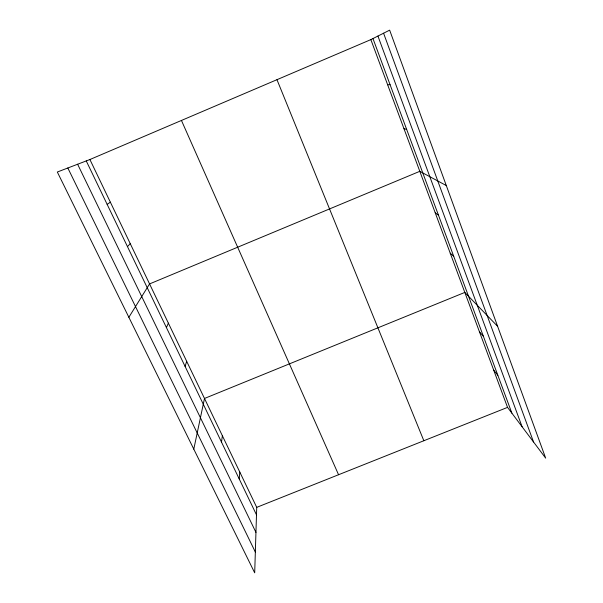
<?xml version="1.0" encoding="UTF-8"?>
<svg xmlns="http://www.w3.org/2000/svg" width="603" height="603" viewBox="0 0 603 603"><rect width="100%" height="100%" fill="white"/><g stroke="black" fill="none" stroke-linecap="round" stroke-linejoin="round"><path stroke-width="0.9" d="M89.907 159.524L256.72 507.357L254.7 572.85L57.33 172.021L89.907 159.524L370.86 39.61L389.651 30.15L545.67 458.137L507.538 407.379L370.86 39.61M239.233 478.963L239.775 472.021M221.505 442.097L222.371 435.735M193.789 449.145L204.5 398.462L464.815 292.417L497.618 326.321M185.106 366.436L186.674 361.303M166.428 327.602L168.373 323.133M128.854 317.284L149.567 283.923L419.809 171.32L446.303 185.551M127.482 246.635L130.233 243.612M107.161 204.394L110.357 202.163M256.72 507.357L507.538 407.379M387.646 84.774L390.058 84.661M403.957 128.665L406.663 129.434M435.23 212.799L438.471 215.196M450.222 253.154L453.705 256.29M479.445 331.786L483.387 336.308M493.684 370.091L497.829 375.262M67.83 167.988L255.34 552.031M77.621 164.235L255.951 532.374M86.252 160.926L256.486 514.841M181.45 120.449L338.562 474.734M276.965 79.686L423.841 440.74M372.963 38.554L511.887 413.161M377.93 36.052L522.085 426.736M383.576 33.21L533.527 441.969"/></g></svg>
